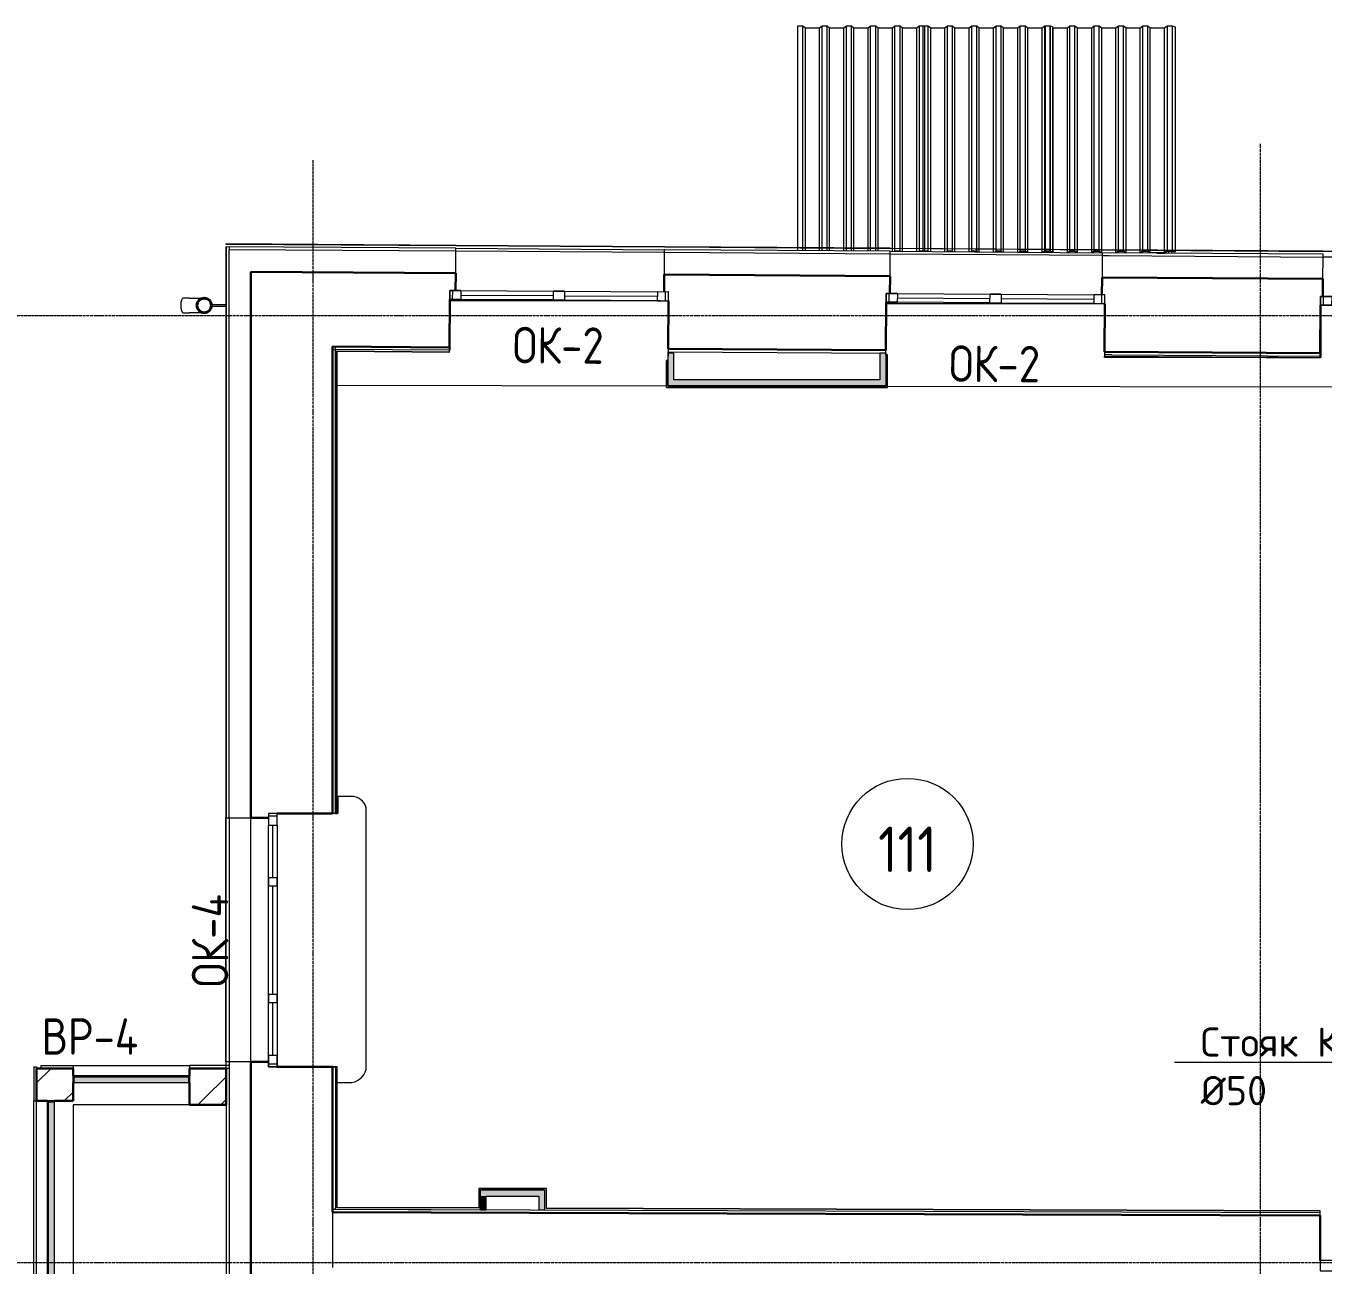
# Model space of a CAD drawing. Header units: millimetres. Extents: x -10178924 to 11692288, y -947381 to 58396.
# Drawn here: x -8471 to 428, y -55340 to -46837 of the extents above; entities that cross this region are included whole.
import ezdxf
from ezdxf import colors
from ezdxf.entities.mleader import LeaderData, LeaderLine
from ezdxf.math import Vec2, Vec3

# ---------------------------------------------------------------- set-up
doc = ezdxf.new("R2010")
doc.units = ezdxf.units.MM
doc.linetypes.add('ADSK_Линия сетки', pattern=[25, 20, -2.5, 0, -2.5])
for name, color, linetype, lineweight in [('_ Окна', 7, 'Continuous', 9), ('Аннотация', 7, 'Continuous', 18), ('Выноски ВК', 7, 'Continuous', 0), ('Двери', 7, 'Continuous', 9), ('Марки окон', 7, 'Continuous', 20), ('Обобщенные модели', 7, 'Continuous', 18), ('Окна', 7, 'Continuous', 9), ('Оси', 253, 'Continuous', 9), ('Перекрытие', 7, 'Continuous', 18), ('Стены внутренние', 7, 'Continuous', 18), ('Стены наружные', 7, 'Continuous', 18), ('Стены несущие', 7, 'Continuous', 30), ('Стены отделка', 7, 'Continuous', 30), ('Стены штриховка', 7, 'Continuous', 9), ('ШТРИХОВКА', 252, 'Continuous', 15)]:
    doc.layers.add(name, color=color, linetype=linetype, lineweight=lineweight)
doc.layers.add('Линии', color=7, linetype='Continuous', lineweight=9, true_color=0x00a600)
doc.styles.add('GOST Common', font='GOST_Common.ttf', dxfattribs={"width": 0.9, "height": 350})
doc.styles.add('GOST Common_2', font='GOST_Common.ttf', dxfattribs={"width": 0.9, "height": 250})
doc.styles.add('PDF ISOCPEUR', font='isocpeur.ttf')
pattern_1 = [(45, (0, -66750), (-235.7317, 235.7317), []), (45, (157.15, -66750), (-235.7317, 235.7317), [])]

# ---------------------------------------------------------------- blocks, each defined once
blk = doc.blocks.new('оси')
at = {"layer": 'Оси', "linetype": 'ADSK_Линия сетки'}
for p, q in [((6500, -2196.5), (6500, 46378)), ((0, -2196.5), (0, 46265.1)), ((-3614.3, 45200), (62615.4, 45200)), ((-3614.3, 38700), (62615.4, 38700))]:
    blk.add_line(p, q, dxfattribs=at)
blk = doc.blocks.new('Водосток - Тип 1 _карниз больше 490мм_-5209103-План 1-го этажа')
at = {"layer": 'Обобщенные модели'}
for p, q in [((75, 306.2), (75, 263.6)), ((175, 263.6), (175, 306.2)), ((120, 109.1), (120, 10)), ((130, 10), (130, 109.1))]:
    blk.add_line(p, q, dxfattribs=at)
at = {"layer": 'Обобщенные модели', "flags": 128}
for points in [[(75, 173), (75, 174.3), (75, 177), (75, 179.8), (75, 182.9), (75, 186.2), (75, 189.7), (75, 193.4), (75, 197.2), (75, 201.3), (75, 205.5), (75, 209.9), (75, 214.4), (75, 219.1), (75, 224), (75, 229), (75, 234.1), (75, 239.3), (75, 244.6), (75, 250.1), (75, 255.6), (75, 261.3), (75, 263.6)], [(175, 263.6), (175, 258), (175, 252.4), (175, 246.9), (175, 241.5), (175, 236.2), (175, 231.1), (175, 226), (175, 221.1), (175, 216.4), (175, 211.8), (175, 207.3), (175, 203), (175, 198.9), (175, 194.9), (175, 191.2), (175, 187.6), (175, 184.3), (175, 181.1), (175, 178.1), (175, 175.4), (175, 173)]]:
    blk.add_lwpolyline(points, dxfattribs=at)
at = {"layer": 'Обобщенные модели'}
for start, end in [(90, 270), (270, 90)]:
    blk.add_arc((125, 160), 52, start, end, dxfattribs=at)
at = {"layer": 'Обобщенные модели', "lineweight": 40}
for start, end in [(90, 270), (270, 90)]:
    blk.add_arc((125, 160), 50, start, end, dxfattribs=at)
at = {"layer": 'Обобщенные модели'}
for start_param, end_param in [(4.712389, 6.283185), (3.141593, 4.712389)]:
    blk.add_ellipse((125, 306.2), major_axis=(-50, 0), ratio=0.309017, start_param=start_param, end_param=end_param, dxfattribs=at)
blk = doc.blocks.new('Дверь-Alumark_двупольная с глухим окном_S70 - 1520х2200 _алюм_ост_ Д11п-6262946-План 1-го этажа')
at = {"layer": 'Двери', "lineweight": 30}
for p, q in [((-540, 190), (165.8, 597.5)), ((790, 190), (344, 447.5))]:
    blk.add_line(p, q, dxfattribs=at)
at = {"layer": 'Двери'}
for p, q in [((-635, 190), (-635, 120)), ((-540, 190), (-635, 190)), ((-540, 120), (-540, 190)), ((790, 190), (790, 120)), ((885, 190), (790, 190)), ((885, 120), (885, 190)), ((-635, 120), (-540, 120)), ((790, 120), (885, 120))]:
    blk.add_line(p, q, dxfattribs=at)
blk = doc.blocks.new('Roof Cladding - 833x50mm-3052827-План 1-го этажа')
at = {"layer": 'Обобщенные модели'}
for p, q in [((-3176, 45031.4), (-3141, 45031.4)), ((-3176, 43509.5), (-3176, 45031.4)), ((-3141, 45031.4), (-3124, 45018.9)), ((-3141, 43509.3), (-3141, 45031.4)), ((-3026.3, 45018.9), (-3009.3, 45031.4)), ((-3009.3, 45031.4), (-2974.3, 45031.4)), ((-3009.3, 43508.4), (-3009.3, 45031.4)), ((-2974.3, 45031.4), (-2957.3, 45018.9)), ((-2974.3, 43508.2), (-2974.3, 45031.4)), ((-2859.6, 45018.9), (-2842.6, 45031.4)), ((-2842.6, 45031.4), (-2807.6, 45031.4)), ((-2842.6, 43507.3), (-2842.6, 45031.4)), ((-2807.6, 45031.4), (-2790.6, 45018.9)), ((-2807.6, 43507.1), (-2807.6, 45031.4)), ((-2692.9, 45018.9), (-2675.9, 45031.4)), ((-2675.9, 45031.4), (-2640.9, 45031.4)), ((-2675.9, 43506.2), (-2675.9, 45031.4)), ((-2640.9, 45031.4), (-2623.9, 45018.9)), ((-2640.9, 43505.9), (-2640.9, 45031.4)), ((-2526.2, 45018.9), (-2509.2, 45031.4)), ((-2509.2, 45031.4), (-2474.2, 45031.4)), ((-2509.2, 43505.1), (-2509.2, 45031.4)), ((-2474.2, 45031.4), (-2457.2, 45018.9)), ((-2474.2, 43504.8), (-2474.2, 45031.4)), ((-2359.5, 45018.9), (-2342.5, 45031.4)), ((-2342.5, 45031.4), (-2307.5, 45031.4)), ((-2342.5, 45031.4), (-2342.5, 43503.9)), ((-2307.5, 45031.4), (-2307.5, 43503.7)), ((-3124, 45018.9), (-3026.3, 45018.9)), ((-3124, 43509.2), (-3124, 45018.9)), ((-3026.3, 43508.5), (-3026.3, 45018.9)), ((-2957.3, 45018.9), (-2859.6, 45018.9)), ((-2957.3, 43508.1), (-2957.3, 45018.9)), ((-2859.6, 43507.4), (-2859.6, 45018.9)), ((-2790.6, 45018.9), (-2692.9, 45018.9)), ((-2790.6, 43506.9), (-2790.6, 45018.9)), ((-2692.9, 43506.3), (-2692.9, 45018.9)), ((-2623.9, 45018.9), (-2526.2, 45018.9)), ((-2623.9, 43505.8), (-2623.9, 45018.9)), ((-2526.2, 43505.2), (-2526.2, 45018.9)), ((-2457.2, 45018.9), (-2359.5, 45018.9)), ((-2457.2, 43504.7), (-2457.2, 45018.9)), ((-2359.5, 43504), (-2359.5, 45018.9)), ((-3176, 43489.5), (-3176, 43508.5)), ((-3141, 43489.3), (-3141, 43508.3)), ((-3124, 43489.2), (-3124, 43508.2)), ((-3026.3, 43488.5), (-3026.3, 43507.5)), ((-3009.3, 43488.4), (-3009.3, 43507.4)), ((-2974.3, 43488.2), (-2974.3, 43507.2)), ((-2957.3, 43488.1), (-2957.3, 43507.1)), ((-2859.6, 43487.4), (-2859.6, 43506.6)), ((-2842.6, 43487.3), (-2842.6, 43506.5)), ((-2807.6, 43487.1), (-2807.6, 43506.2)), ((-2790.6, 43486.9), (-2790.6, 43506.1)), ((-2692.9, 43486.3), (-2692.9, 43505.4)), ((-2675.9, 43486.2), (-2675.9, 43505.3)), ((-2640.9, 43485.9), (-2640.9, 43505)), ((-2623.9, 43485.8), (-2623.9, 43504.9)), ((-2526.2, 43485.2), (-2526.2, 43504.2)), ((-2509.2, 43485.9), (-2510.4, 43485.1)), ((-2509.2, 43485.9), (-2509.2, 43504.1)), ((-2474.2, 43485.9), (-2509.2, 43485.9)), ((-2508.1, 43485.5), (-2475.3, 43485.5)), ((-2474.2, 43485.9), (-2474.2, 43503.8)), ((-2472.7, 43484.8), (-2474.2, 43485.9)), ((-2457.2, 43484.7), (-2457.2, 43503.7)), ((-2359.5, 43484), (-2359.5, 43503)), ((-2342.5, 43485.9), (-2345.2, 43484)), ((-2343.6, 43483.9), (-2341.4, 43485.5)), ((-2342.5, 43502.9), (-2342.5, 43485.9)), ((-2307.5, 43485.9), (-2342.5, 43485.9)), ((-2341.4, 43485.5), (-2308.1, 43485.5)), ((-2308.1, 43485.5), (-2300.8, 43483.7)), ((-2307.5, 43502.7), (-2307.5, 43485.9)), ((-2298.6, 43483.6), (-2307.5, 43485.9)), ((-2287.5, 43485.6), (-2287.5, 43483.6))]:
    blk.add_line(p, q, dxfattribs=at)
blk = doc.blocks.new('Roof Cladding - 833x50mm-V31-План 1-го этажа')
at = {"layer": 'Обобщенные модели'}
for p, q in [((-2316, 45031.4), (-2281, 45031.4)), ((-2316, 43503.8), (-2316, 45031.4)), ((-2281, 45031.4), (-2264, 45018.9)), ((-2281, 43503.5), (-2281, 45031.4)), ((-2166.3, 45018.9), (-2149.3, 45031.4)), ((-2149.3, 45031.4), (-2114.3, 45031.4)), ((-2149.3, 43502.6), (-2149.3, 45031.4)), ((-2114.3, 45031.4), (-2097.3, 45018.9)), ((-2114.3, 43502.4), (-2114.3, 45031.4)), ((-1999.6, 45018.9), (-1982.6, 45031.4)), ((-1982.6, 45031.4), (-1947.6, 45031.4)), ((-1982.6, 43501.5), (-1982.6, 45031.4)), ((-1947.6, 45031.4), (-1930.6, 45018.9)), ((-1947.6, 43501.3), (-1947.6, 45031.4)), ((-1832.9, 45018.9), (-1815.9, 45031.4)), ((-1815.9, 45031.4), (-1780.9, 45031.4)), ((-1815.9, 43500.4), (-1815.9, 45031.4)), ((-1780.9, 45031.4), (-1763.9, 45018.9)), ((-1780.9, 43500.2), (-1780.9, 45031.4)), ((-1666.2, 45018.9), (-1649.2, 45031.4)), ((-1649.2, 45031.4), (-1614.2, 45031.4)), ((-1649.2, 43499.3), (-1649.2, 45031.4)), ((-1614.2, 45031.4), (-1597.2, 45018.9)), ((-1614.2, 43499), (-1614.2, 45031.4)), ((-1499.5, 45018.9), (-1482.5, 45031.4)), ((-1482.5, 45031.4), (-1447.5, 45031.4)), ((-1482.5, 45031.4), (-1482.5, 43498.2)), ((-1447.5, 45031.4), (-1447.5, 43497.9)), ((-2264, 45018.9), (-2166.3, 45018.9)), ((-2264, 43503.4), (-2264, 45018.9)), ((-2166.3, 43502.7), (-2166.3, 45018.9)), ((-2097.3, 45018.9), (-1999.6, 45018.9)), ((-2097.3, 43502.3), (-2097.3, 45018.9)), ((-1999.6, 43501.6), (-1999.6, 45018.9)), ((-1930.6, 45018.9), (-1832.9, 45018.9)), ((-1930.6, 43501.2), (-1930.6, 45018.9)), ((-1832.9, 43500.5), (-1832.9, 45018.9)), ((-1763.9, 45018.9), (-1666.2, 45018.9)), ((-1763.9, 43500), (-1763.9, 45018.9)), ((-1666.2, 43499.4), (-1666.2, 45018.9)), ((-1597.2, 45018.9), (-1499.5, 45018.9)), ((-1597.2, 43498.9), (-1597.2, 45018.9)), ((-1499.5, 43498.3), (-1499.5, 45018.9)), ((-1437.5, 45028.8), (-1427.5, 45026.2)), ((-1427.5, 45026.2), (-1427.5, 43497.8)), ((-2316, 43485.9), (-2316, 43502.8)), ((-2316, 43485.9), (-2316, 43485.5)), ((-2281, 43485.9), (-2316, 43485.9)), ((-2316, 43485.5), (-2282.1, 43485.5)), ((-2282.1, 43485.5), (-2279.3, 43483.5)), ((-2281, 43485.9), (-2281, 43502.5)), ((-2277.7, 43483.5), (-2281, 43485.9)), ((-2264, 43483.4), (-2264, 43502.4)), ((-2166.3, 43482.7), (-2166.3, 43501.7)), ((-2149.3, 43485.9), (-2153.7, 43482.7)), ((-2152.2, 43482.7), (-2148.2, 43485.5)), ((-2149.3, 43485.9), (-2149.3, 43501.6)), ((-2114.3, 43485.9), (-2149.3, 43485.9)), ((-2148.2, 43485.5), (-2115.4, 43485.5)), ((-2115.4, 43485.5), (-2111.1, 43482.4)), ((-2114.3, 43485.9), (-2114.3, 43501.4)), ((-2109.5, 43482.4), (-2114.3, 43485.9)), ((-2097.3, 43482.3), (-2097.3, 43501.3)), ((-1999.6, 43481.6), (-1999.6, 43500.6)), ((-1982.6, 43485.9), (-1988.5, 43481.6)), ((-1987, 43481.5), (-1981.5, 43485.5)), ((-1982.6, 43485.9), (-1982.6, 43500.5)), ((-1947.6, 43485.9), (-1982.6, 43485.9)), ((-1981.5, 43485.5), (-1948.7, 43485.5)), ((-1948.7, 43485.5), (-1942.8, 43481.2)), ((-1947.6, 43485.9), (-1947.6, 43500.3)), ((-1941.2, 43481.2), (-1947.6, 43485.9)), ((-1930.6, 43481.2), (-1930.6, 43500.2)), ((-1832.9, 43480.5), (-1832.9, 43499.5)), ((-1815.9, 43485.9), (-1823.3, 43480.4)), ((-1821.8, 43480.4), (-1814.8, 43485.5)), ((-1815.9, 43485.9), (-1815.9, 43499.4)), ((-1780.9, 43485.9), (-1815.9, 43485.9)), ((-1814.8, 43485.5), (-1782, 43485.5)), ((-1782, 43485.5), (-1774.6, 43480.1)), ((-1780.9, 43485.9), (-1780.9, 43499.2)), ((-1773, 43480.1), (-1780.9, 43485.9)), ((-1763.9, 43480), (-1763.9, 43499)), ((-1666.2, 43479.4), (-1666.2, 43498.4)), ((-1649.2, 43485.9), (-1658.1, 43479.3)), ((-1656.6, 43479.3), (-1648.1, 43485.5)), ((-1649.2, 43485.9), (-1649.2, 43498.3)), ((-1614.2, 43485.9), (-1649.2, 43485.9)), ((-1648.1, 43485.5), (-1615.3, 43485.5)), ((-1615.3, 43485.5), (-1606.4, 43479)), ((-1614.2, 43485.9), (-1614.2, 43498)), ((-1604.8, 43479), (-1614.2, 43485.9)), ((-1597.2, 43478.9), (-1597.2, 43497.9)), ((-1499.5, 43478.3), (-1499.5, 43497.3)), ((-1482.5, 43485.9), (-1492.9, 43478.2)), ((-1491.4, 43478.2), (-1481.4, 43485.5)), ((-1482.5, 43497.2), (-1482.5, 43485.9)), ((-1447.5, 43485.9), (-1482.5, 43485.9)), ((-1481.4, 43485.5), (-1448.1, 43485.5)), ((-1448.1, 43485.5), (-1428.6, 43480.5)), ((-1447.5, 43496.9), (-1447.5, 43485.9)), ((-1427.5, 43480.8), (-1447.5, 43485.9)), ((-1428.6, 43480.5), (-1427.5, 43480.8)), ((-1427.5, 43496.8), (-1427.5, 43480.8))]:
    blk.add_line(p, q, dxfattribs=at)
blk = doc.blocks.new('Roof Cladding - 833x50mm-V32-План 1-го этажа')
at = {"layer": 'Обобщенные модели'}
for p, q in [((-1476, 45031.4), (-1441, 45031.4)), ((-1476, 43498.1), (-1476, 45031.4)), ((-1441, 45031.4), (-1437.5, 45028.8)), ((-1441, 43497.9), (-1441, 45031.4)), ((-1326.3, 45018.9), (-1309.3, 45031.4)), ((-1309.3, 45031.4), (-1274.3, 45031.4)), ((-1309.3, 43497), (-1309.3, 45031.4)), ((-1274.3, 45031.4), (-1257.3, 45018.9)), ((-1274.3, 43496.8), (-1274.3, 45031.4)), ((-1159.6, 45018.9), (-1142.6, 45031.4)), ((-1142.6, 45031.4), (-1107.6, 45031.4)), ((-1142.6, 43495.9), (-1142.6, 45031.4)), ((-1107.6, 45031.4), (-1090.6, 45018.9)), ((-1107.6, 43495.6), (-1107.6, 45031.4)), ((-992.9, 45018.9), (-975.9, 45031.4)), ((-975.9, 45031.4), (-940.9, 45031.4)), ((-975.9, 43494.8), (-975.9, 45031.4)), ((-940.9, 45031.4), (-923.9, 45018.9)), ((-940.9, 43494.5), (-940.9, 45031.4)), ((-826.2, 45018.9), (-809.2, 45031.4)), ((-809.2, 45031.4), (-774.2, 45031.4)), ((-809.2, 43493.6), (-809.2, 45031.4)), ((-774.2, 45031.4), (-757.2, 45018.9)), ((-774.2, 43493.4), (-774.2, 45031.4)), ((-659.5, 45018.9), (-642.5, 45031.4)), ((-642.5, 45031.4), (-607.5, 45031.4)), ((-642.5, 45031.4), (-642.5, 43492.5)), ((-607.5, 45031.4), (-587.5, 45026.2)), ((-607.5, 45031.4), (-607.5, 43492.3)), ((-1427.5, 45021.4), (-1424, 45018.9)), ((-1424, 45018.9), (-1326.3, 45018.9)), ((-1424, 43497.8), (-1424, 45018.9)), ((-1326.3, 43497.1), (-1326.3, 45018.9)), ((-1257.3, 45018.9), (-1159.6, 45018.9)), ((-1257.3, 43496.6), (-1257.3, 45018.9)), ((-1159.6, 43496), (-1159.6, 45018.9)), ((-1090.6, 45018.9), (-992.9, 45018.9)), ((-1090.6, 43495.5), (-1090.6, 45018.9)), ((-992.9, 43494.9), (-992.9, 45018.9)), ((-923.9, 45018.9), (-826.2, 45018.9)), ((-923.9, 43494.4), (-923.9, 45018.9)), ((-826.2, 43493.7), (-826.2, 45018.9)), ((-757.2, 45018.9), (-659.5, 45018.9)), ((-757.2, 43493.3), (-757.2, 45018.9)), ((-659.5, 43492.6), (-659.5, 45018.9)), ((-587.5, 45026.2), (-587.5, 43492.1)), ((-1476, 43485.9), (-1476, 43497.1)), ((-1476, 43485.9), (-1476, 43485.5)), ((-1441, 43485.9), (-1476, 43485.9)), ((-1476, 43485.5), (-1442.1, 43485.5)), ((-1442.1, 43485.5), (-1431.6, 43477.8)), ((-1441, 43485.9), (-1441, 43496.9)), ((-1430, 43477.8), (-1441, 43485.9)), ((-1424, 43477.8), (-1424, 43496.8)), ((-1326.3, 43477.1), (-1326.3, 43496.1)), ((-1309.3, 43485.9), (-1321.3, 43477.1)), ((-1319.7, 43477.1), (-1308.2, 43485.5)), ((-1309.3, 43485.9), (-1309.3, 43496)), ((-1274.3, 43485.9), (-1309.3, 43485.9)), ((-1308.2, 43485.5), (-1275.4, 43485.5)), ((-1275.4, 43485.5), (-1263.4, 43476.7)), ((-1274.3, 43485.9), (-1274.3, 43495.8)), ((-1261.8, 43476.7), (-1274.3, 43485.9)), ((-1257.3, 43476.6), (-1257.3, 43495.6)), ((-1159.6, 43476), (-1159.6, 43495)), ((-1142.6, 43485.9), (-1156.1, 43476)), ((-1154.5, 43476), (-1141.5, 43485.5)), ((-1142.6, 43485.9), (-1142.6, 43494.9)), ((-1107.6, 43485.9), (-1142.6, 43485.9)), ((-1141.5, 43485.5), (-1108.7, 43485.5)), ((-1108.7, 43485.5), (-1095, 43475.4)), ((-1107.6, 43485.9), (-1107.6, 43494.6)), ((-1093.4, 43475.5), (-1107.6, 43485.9)), ((-1090.6, 43475.5), (-1090.6, 43494.5)), ((-992.9, 43474.9), (-992.9, 43493.9)), ((-975.9, 43485.9), (-990.9, 43474.9)), ((-989.3, 43474.8), (-974.8, 43485.5)), ((-975.9, 43485.9), (-975.9, 43493.8)), ((-940.9, 43485.9), (-975.9, 43485.9)), ((-974.8, 43485.5), (-942, 43485.5)), ((-942, 43485.5), (-926.9, 43474.4)), ((-940.9, 43485.9), (-940.9, 43493.6)), ((-925.3, 43474.4), (-940.9, 43485.9)), ((-923.9, 43474.4), (-923.9, 43493.5)), ((-826.2, 43473.7), (-826.2, 43492.9)), ((-809.2, 43485.9), (-825.7, 43473.7)), ((-824.1, 43473.7), (-808.1, 43485.5)), ((-809.2, 43485.9), (-809.2, 43492.8)), ((-774.2, 43485.9), (-809.2, 43485.9)), ((-808.1, 43485.5), (-775.3, 43485.5)), ((-775.3, 43485.5), (-758.7, 43473.3)), ((-774.2, 43485.9), (-774.2, 43492.6)), ((-757.2, 43473.4), (-774.2, 43485.9)), ((-757.2, 43473.4), (-757.2, 43492.5)), ((-659.5, 43473.4), (-757.2, 43473.4)), ((-713.4, 43473), (-658.4, 43473)), ((-659.5, 43473.4), (-659.5, 43491.6)), ((-642.5, 43485.9), (-659.5, 43473.4)), ((-658.4, 43473), (-641.4, 43485.5)), ((-642.5, 43491.5), (-642.5, 43485.9)), ((-607.5, 43485.9), (-642.5, 43485.9)), ((-641.4, 43485.5), (-608.1, 43485.5)), ((-608.1, 43485.5), (-588.6, 43480.5)), ((-607.5, 43491.3), (-607.5, 43485.9)), ((-587.5, 43480.8), (-607.5, 43485.9)), ((-588.6, 43480.5), (-587.5, 43480.8)), ((-587.5, 43491.1), (-587.5, 43480.8))]:
    blk.add_line(p, q, dxfattribs=at)
blk = doc.blocks.new('окна_rehau_двупольное_2_фрамуги - 1460х2440 _нов_-2129138-План 1-го этажа')
at = {"layer": '_ Окна', "lineweight": 18}
for p, q in [((-750, 75), (-750, 135)), ((-750, 135), (-674, 135)), ((-674, 135), (-674, 75)), ((-38, 75), (-38, 135)), ((-38, 135), (38, 135)), ((38, 135), (38, 75)), ((674, 135), (674, 75)), ((750, 135), (674, 135)), ((750, 75), (750, 135)), ((-674, 75), (-750, 75)), ((38, 75), (-38, 75)), ((674, 75), (750, 75))]:
    blk.add_line(p, q, dxfattribs=at)
at = {"layer": '_ Окна'}
for p, q in [((-730, 75), (-730, 135)), ((-674, 105), (-38, 105)), ((38, 105), (674, 105)), ((730, 75), (730, 135))]:
    blk.add_line(p, q, dxfattribs=at)
at = {"layer": 'Окна'}
for p, q in [((-750, 135), (-750, 75)), ((-674, 135), (-750, 135)), ((-674, 135), (-38, 135)), ((38, 135), (-38, 135)), ((38, 135), (674, 135)), ((750, 135), (674, 135)), ((750, 75), (750, 135)), ((-750, 75), (-674, 75)), ((-38, 75), (-674, 75)), ((-38, 75), (38, 75)), ((674, 75), (38, 75)), ((674, 75), (750, 75))]:
    blk.add_line(p, q, dxfattribs=at)
blk = doc.blocks.new('окна_rehau_двупольное_2_фрамуги - 1460х2440 _нов_-2129136-План 1-го этажа')
at = {"layer": '_ Окна', "lineweight": 18}
for p, q in [((-750, 75), (-750, 135)), ((-750, 135), (-674, 135)), ((-674, 135), (-674, 75)), ((-38, 75), (-38, 135)), ((-38, 135), (38, 135)), ((38, 135), (38, 75)), ((674, 135), (674, 75)), ((750, 135), (674, 135)), ((750, 75), (750, 135)), ((-674, 75), (-750, 75)), ((38, 75), (-38, 75)), ((674, 75), (750, 75))]:
    blk.add_line(p, q, dxfattribs=at)
at = {"layer": '_ Окна'}
for p, q in [((-730, 75), (-730, 135)), ((-674, 105), (-38, 105)), ((38, 105), (674, 105)), ((730, 75), (730, 135))]:
    blk.add_line(p, q, dxfattribs=at)
at = {"layer": 'Окна'}
for p, q in [((-750, 135), (-750, 75)), ((-674, 135), (-750, 135)), ((-674, 135), (-38, 135)), ((38, 135), (-38, 135)), ((38, 135), (674, 135)), ((750, 135), (674, 135)), ((750, 75), (750, 135)), ((-750, 75), (-674, 75)), ((-38, 75), (-674, 75)), ((-38, 75), (38, 75)), ((674, 75), (38, 75)), ((674, 75), (750, 75))]:
    blk.add_line(p, q, dxfattribs=at)
blk = doc.blocks.new('окна_rehau_двупольное_2_фрамуги - 1460х2440 _нов_-2129134-План 1-го этажа')
at = {"layer": '_ Окна', "lineweight": 18}
for p, q in [((-750, 75), (-750, 135)), ((-750, 135), (-674, 135)), ((-674, 135), (-674, 75)), ((-38, 75), (-38, 135)), ((-38, 135), (38, 135)), ((38, 135), (38, 75)), ((674, 135), (674, 75)), ((750, 135), (674, 135)), ((750, 75), (750, 135)), ((-674, 75), (-750, 75)), ((38, 75), (-38, 75)), ((674, 75), (750, 75))]:
    blk.add_line(p, q, dxfattribs=at)
at = {"layer": '_ Окна'}
for p, q in [((-730, 75), (-730, 135)), ((-674, 105), (-38, 105)), ((38, 105), (674, 105)), ((730, 75), (730, 135))]:
    blk.add_line(p, q, dxfattribs=at)
at = {"layer": 'Окна'}
for p, q in [((-750, 135), (-750, 75)), ((-674, 135), (-750, 135)), ((-674, 135), (-38, 135)), ((38, 135), (-38, 135)), ((38, 135), (674, 135)), ((750, 135), (674, 135)), ((750, 75), (750, 135)), ((-750, 75), (-674, 75)), ((-38, 75), (-674, 75)), ((-38, 75), (38, 75)), ((674, 75), (38, 75)), ((674, 75), (750, 75))]:
    blk.add_line(p, q, dxfattribs=at)
blk = doc.blocks.new('окно трехпол с фрамугой - 1700-2320_h_ _нов_-2116622-План 1-го этажа')
at = {"layer": '_ Окна', "lineweight": 18}
for p, q in [((-870, 100), (-870, 160)), ((-870, 160), (-790, 160)), ((-790, 100), (-870, 100)), ((-790, 160), (-790, 100)), ((-430, 100), (-430, 160)), ((-430, 160), (-370, 160)), ((-370, 100), (-430, 100)), ((-370, 160), (-370, 100)), ((370, 100), (370, 160)), ((370, 160), (430, 160)), ((430, 100), (370, 100)), ((430, 160), (430, 100)), ((790, 160), (790, 100)), ((870, 160), (790, 160)), ((790, 100), (870, 100)), ((870, 100), (870, 160))]:
    blk.add_line(p, q, dxfattribs=at)
at = {"layer": '_ Окна'}
for p, q in [((-850, 100), (-850, 160)), ((-790, 130), (-430, 130)), ((-370, 130), (370, 130)), ((430, 130), (790, 130)), ((850, 100), (850, 160))]:
    blk.add_line(p, q, dxfattribs=at)
at = {"layer": 'Окна'}
for p, q in [((-870, 160), (-870, 100)), ((-790, 160), (-870, 160)), ((-870, 100), (-790, 100)), ((-790, 160), (-430, 160)), ((-430, 100), (-790, 100)), ((-370, 160), (-430, 160)), ((-430, 100), (-370, 100)), ((-370, 160), (370, 160)), ((370, 100), (-370, 100)), ((430, 160), (370, 160)), ((370, 100), (430, 100)), ((430, 160), (790, 160)), ((790, 100), (430, 100)), ((870, 160), (790, 160)), ((790, 100), (870, 100)), ((870, 100), (870, 160))]:
    blk.add_line(p, q, dxfattribs=at)
blk = doc.blocks.new('Жалюзи помышленые - 1900 x1200 мм-3107528-План 1-го этажа')
at = {"layer": 'Окна', "true_color": 0x373f43}
for points in [[(-945, 38.3), (945, 38.3), (941.8, 41), (-942.3, 41)], [(-945, 38.3), (-945, -1.5), (945, -1.5), (945, 38.3), (-942.3, 38.3)], [(-902.5, 41), (902.5, 41), (900, 43.5), (-900, 43.5)], [(-900, 46), (-900, 43.5), (900, 43.5), (900, 46), (-897.5, 46)], [(-947.5, -4), (947.5, -4), (945, -1.5), (-945, -1.5)]]:
    blk.add_hatch(color=149, dxfattribs=at).paths.add_polyline_path(points)
at = {"layer": '_ Окна', "lineweight": 18}
for p, q in [((-900, 46), (-950, 46)), ((-950, 46), (-950, -4)), ((-945, 38.3), (-942.3, 41)), ((-945, -1.5), (-945, 38.3)), ((-942.3, 41), (-902.5, 41)), ((-902.5, 41), (-900, 43.5)), ((-900, 43.5), (-900, 46)), ((950, 46), (900, 46)), ((900, 46), (900, 43.5)), ((900, 43.5), (902.5, 41)), ((902.5, 41), (942.3, 41)), ((942.3, 41), (945, 38.3)), ((945, 38.3), (945, -1.5)), ((950, -4), (950, 46)), ((-950, -4), (-947.5, -4)), ((-947.5, -4), (-945, -1.5)), ((945, -1.5), (947.5, -4)), ((947.5, -4), (950, -4))]:
    blk.add_line(p, q, dxfattribs=at)
at = {"layer": 'Окна'}
for p, q in [((945, 38.3), (-945, 38.3)), ((-902.5, 41), (902.5, 41)), ((900, 46), (-900, 46)), ((900, 43.5), (-900, 43.5)), ((-947.5, -4), (947.5, -4)), ((945, -1.5), (-945, -1.5))]:
    blk.add_line(p, q, dxfattribs=at)
blk = doc.blocks.new('Жалюзи помышленые - 800 x1200 мм-3107358-План 1-го этажа')
at = {"layer": 'Окна', "true_color": 0x373f43}
for points in [[(-45, -21.2), (395, -21.2), (397.5, -18.7), (-397.5, -18.7), (-395, -21.2), (-369.1, -21.2)], [(395, -61), (395, -21.2), (-395, -21.2), (-395, -61), (392.3, -61)], [(350, -63.7), (392.3, -63.7), (395, -61), (-395, -61), (-392.3, -63.7), (-45, -63.7)], [(-45, -66.2), (350, -66.2), (352.5, -63.7), (-352.5, -63.7), (-350, -66.2)], [(350, -68.7), (350, -66.2), (-350, -66.2), (-350, -68.7), (347.5, -68.7)]]:
    blk.add_hatch(color=149, dxfattribs=at).paths.add_polyline_path(points)
at = {"layer": '_ Окна', "lineweight": 18}
for p, q in [((-400, -18.7), (-397.5, -18.7)), ((-400, -68.7), (-400, -18.7)), ((-350, -68.7), (-400, -68.7)), ((-397.5, -18.7), (-395, -21.2)), ((-395, -21.2), (-395, -61)), ((-395, -61), (-392.3, -63.7)), ((-392.3, -63.7), (-352.5, -63.7)), ((-352.5, -63.7), (-350, -66.2)), ((-350, -66.2), (-350, -68.7)), ((350, -66.2), (352.5, -63.7)), ((350, -68.7), (350, -66.2)), ((400, -68.7), (350, -68.7)), ((352.5, -63.7), (392.3, -63.7)), ((392.3, -63.7), (395, -61)), ((395, -21.2), (397.5, -18.7)), ((395, -61), (395, -21.2)), ((397.5, -18.7), (400, -18.7)), ((400, -18.7), (400, -68.7))]:
    blk.add_line(p, q, dxfattribs=at)
at = {"layer": 'Окна'}
for p, q in [((-397.5, -18.7), (397.5, -18.7)), ((395, -21.2), (-395, -21.2)), ((395, -61), (-395, -61)), ((-352.5, -63.7), (352.5, -63.7)), ((350, -66.2), (-350, -66.2)), ((350, -68.7), (-350, -68.7))]:
    blk.add_line(p, q, dxfattribs=at)
blk = doc.blocks.new('1 этаж')
at = {"layer": 'Стены внутренние'}
for points in [[(-4025.6, -24148.1), (-4025.6, -23965.1), (-4065.6, -23965.1), (-4065.6, -24148.1)], [(-2612.9, -24188.1), (-2572.9, -24188.1), (-2572.9, -23965.1), (-2612.9, -23965.1), (-2612.9, -24148.1)], [(-2612.9, -24188.1), (-2612.9, -24148.1), (-4065.6, -24148.1), (-4065.6, -24188.1), (-3570.5, -24188.1)], [(-5352.7, -29749), (-4952.7, -29749), (-4952.7, -29709), (-5352.7, -29709)], [(-4912.7, -29842.3), (-4912.7, -29709), (-4952.7, -29709), (-4952.7, -29842.3)], [(-5312.7, -29842.3), (-5312.7, -29749), (-5352.7, -29749), (-5352.7, -29842.1)]]:
    blk.add_hatch(color=256, dxfattribs=at).paths.add_polyline_path(points)
at = {"layer": 'Стены внутренние', "lineweight": 9}
h = blk.add_hatch(dxfattribs=at)
h.set_pattern_fill('FP_28', color=256, style=0, pattern_type=2)
h.set_pattern_definition(pattern_1)
h.paths.add_polyline_path([(-7244.5, -29122.2), (-7244.5, -28872.2), (-7348.2, -28872.2), (-7348.2, -29122.2), (-7265, -29122.2)])
h.paths.add_polyline_path([(-8398.2, -29095.9), (-8148.2, -29095.9), (-8148.2, -28872.2), (-8398.2, -28872.2)])
h = blk.add_hatch(dxfattribs=at)
h.set_pattern_fill('FP_28', color=256, style=0, pattern_type=2)
h.set_pattern_definition(pattern_1)
h.paths.add_polyline_path([(-7244.5, -29122.2), (-7097.8, -29122.2), (-7098.8, -28872.2), (-7244.5, -28872.2)])
at = {"layer": 'Линии', "color": 7}
blk.add_circle((-2423.5, -27331.9), 450, dxfattribs=at)
at = {"layer": 'Перекрытие'}
for p, q in [((-5562.8, -23604.2), (-5562.8, -23943.9)), ((-4114.7, -23604.2), (-5562.8, -23604.2)), ((-1071.4, -23625.1), (-2569.4, -23625.1)), ((-1071.4, -23928.5), (-1071.4, -23625.1)), ((633.7, -23636.1), (413.6, -23636.1)), ((413.6, -23636.1), (413.6, -23994.6)), ((-2571.4, -23923.5), (-2571.4, -23934.6)), ((-5562.8, -23943.9), (-5566.2, -23943.9)), ((-1071.4, -23994.6), (-1071.4, -23986.6)), ((119.8, -23994.6), (-1071.4, -23994.6)), ((413.6, -23994.6), (408.1, -23994.6)), ((-6335.9, -24184.6), (-4077.6, -24187.7)), ((-3849.4, -24188.1), (-3591.9, -24188.4)), ((-2560.9, -24189.8), (1895.8, -24196)), ((-6240.7, -27005.4), (-6332.5, -27005.4)), ((-6332.5, -27005.4), (-6332.5, -27122.1)), ((-6347.8, -27122.1), (-6367.8, -27122.1)), ((-6332.5, -27122.1), (-6335.8, -27122.1)), ((-6136.3, -28880.1), (-6136.3, -27084.2)), ((-6747.8, -28861.5), (-6347.6, -28861.5)), ((-6336, -28969.9), (-6255.8, -28969.9))]:
    blk.add_line(p, q, dxfattribs=at)
for centre, radius, start, end in [((-6240.7, -27114), 108.6, 15.95032, 90), ((-6255.8, -28845.4), 124.5, 270, 343.83154)]:
    blk.add_arc(centre, radius, start, end, dxfattribs=at)
at = {"layer": 'Стены внутренние'}
for p, q in [((-632, -23264.3), (-632, -23277.5)), ((-6927.8, -28827.1), (-6927.8, -27152.1)), ((-8398.2, -30995.9), (-8398.2, -29095.9)), ((-7348.2, -29122.2), (-8148.2, -29122.2)), ((-8148.2, -29122.2), (-8148.2, -30972.1))]:
    blk.add_line(p, q, dxfattribs=at)
at = {"layer": 'Стены наружные'}
for p, q in [((-4090.4, -23235.3), (-5520.4, -23225.7)), ((-5520.3, -23224.7), (-4090.4, -23234.3)), ((-4091.6, -23274.3), (-5521.6, -23264.7)), ((-5521.5, -23244.7), (-4091.5, -23254.3)), ((-1088.5, -23255.5), (-2542.8, -23245.7)), ((-2542.7, -23244.7), (-1088.5, -23254.5)), ((-1087.1, -23294.5), (-2542.1, -23284.7)), ((-2541.9, -23264.7), (-1087, -23274.5)), ((-612, -23264.4), (-612, -23277.7)), ((427.6, -23264.7), (1902.6, -23274.6)), ((1902.6, -23275.6), (427.6, -23265.7)), ((1902.7, -23314.6), (427.7, -23304.7)), ((-7098.8, -28827.1), (-7098.8, -27152.1)), ((-7097.8, -27152.1), (-7098.8, -27152.1)), ((-7097.8, -28827.1), (-7097.8, -27152.1)), ((-7077.8, -27152.1), (-7077.8, -28827.1)), ((-7097.8, -28827.1), (-7098.8, -28827.1)), ((-8148.2, -28852.2), (-7348.2, -28852.2)), ((-8418.2, -30995.9), (-8418.2, -29095.9))]:
    blk.add_line(p, q, dxfattribs=at)
at = {"layer": 'Стены несущие'}
for p, q in [((-6927.8, -23405.3), (-5522.6, -23414.7)), ((-6927.8, -27152.1), (-6927.8, -23405.3)), ((-5523.4, -23534.7), (-5522.6, -23414.7)), ((-4092.7, -23424.3), (-4093.5, -23544.3)), ((-4092.7, -23424.3), (-2543.1, -23434.7)), ((-2543.9, -23554.7), (-2543.1, -23434.7)), ((-1088.1, -23444.5), (-1088.9, -23564.5)), ((-1088.1, -23444.5), (426.7, -23454.7)), ((425.9, -23574.7), (426.7, -23454.7)), ((-4063.5, -23544.5), (-4063.5, -23544.5)), ((-4061.5, -23544.5), (-4063.5, -23544.5)), ((-5566, -23924.4), (-5563.8, -23594.4)), ((-4063.9, -23604.5), (-4066.1, -23934.5)), ((-2571.5, -23944.5), (-2569.3, -23614.5)), ((-1069.3, -23624.6), (-1071.5, -23954.6)), ((408.3, -23964.5), (410.5, -23634.6)), ((-5566, -23924.4), (-6367.8, -23919)), ((-6367.8, -27122.1), (-6367.8, -23919)), ((-2571.5, -23944.5), (-4066.1, -23934.5)), ((408.3, -23964.5), (-1071.5, -23954.6)), ((-6747.8, -27122.1), (-6367.8, -27122.1)), ((-6927.8, -27152.1), (-6807.8, -27152.1)), ((-6807.8, -28827.1), (-6927.8, -28827.1)), ((-6927.8, -31252.1), (-6927.8, -28827.1)), ((-8398.2, -28872.2), (-8398.2, -29095.9)), ((-8398.2, -28872.2), (-8148.2, -28872.2)), ((-8148.2, -28872.2), (-8148.2, -28922.2)), ((-7348.2, -28922.2), (-7348.2, -28872.2)), ((-7097.8, -28872.2), (-7348.2, -28872.2)), ((-7097.8, -29122.2), (-7097.8, -28872.2)), ((-6367.8, -28862.1), (-6747.8, -28862.1)), ((-6367.8, -29858.8), (-6367.8, -28862.1)), ((-8148.2, -28972.2), (-8148.2, -29095.9)), ((-7348.2, -29122.2), (-7348.2, -28972.2)), ((-8398.2, -29095.9), (-8325.6, -29095.9)), ((-8275.6, -29095.9), (-8148.2, -29095.9)), ((-7097.8, -29122.2), (-7348.2, -29122.2)), ((398.3, -29880.9), (-6367.8, -29858.8)), ((408.3, -29880.9), (398.3, -29880.9)), ((398.3, -29880.9), (408.3, -29880.9)), ((407.3, -30190.9), (408.3, -29880.9))]:
    blk.add_line(p, q, dxfattribs=at)
at = {"layer": 'Стены отделка', "lineweight": 9}
for p, q in [((-5520.3, -23224.7), (-7098.9, -23214.1)), ((-7098.9, -23214.1), (-7098.9, -23215.1)), ((-7098.9, -23215.1), (-5520.4, -23225.7)), ((-5520.4, -23225.7), (-5520.3, -23224.7)), ((-7098.8, -23234.1), (-7098.8, -27152.1)), ((-7097.8, -23234.1), (-7098.8, -23234.1)), ((-5521.5, -23244.7), (-7097.8, -23234.1)), ((-7097.8, -23234.1), (-7097.8, -27152.1)), ((-7077.8, -27152.1), (-7077.8, -23254.3)), ((-5521.6, -23264.7), (-7077.8, -23254.3)), ((-5522.6, -23414.7), (-5521.6, -23264.7)), ((-5521.6, -23264.7), (-5521.5, -23244.7)), ((-4091.5, -23254.3), (-4092.7, -23424.3)), ((-2542.1, -23284.7), (-4091.6, -23274.3)), ((-4089.5, -23254.3), (-4091.5, -23254.3)), ((-2542.7, -23244.7), (-4090.4, -23234.3)), ((-4090.4, -23234.3), (-4090.4, -23235.3)), ((-4090.4, -23235.3), (-2542.8, -23245.7)), ((-2541.9, -23264.7), (-4089.5, -23254.3)), ((-2543.1, -23434.7), (-2542.1, -23284.7)), ((-2542.8, -23245.7), (-2542.7, -23244.7)), ((-2542.1, -23284.7), (-2541.9, -23264.7)), ((-2542.1, -23284.7), (-2542.1, -23284.7)), ((427.6, -23264.7), (-1088.5, -23254.5)), ((-1088.5, -23254.5), (-1088.5, -23255.5)), ((-1088.5, -23255.5), (427.6, -23265.7)), ((-1087.1, -23294.5), (-1088.1, -23444.5)), ((-1087, -23274.5), (-1087.1, -23294.5)), ((-1087.1, -23294.5), (-1039.7, -23294.8)), ((427.9, -23284.7), (-1087, -23274.5)), ((-1039.7, -23294.8), (427.7, -23304.7)), ((426.7, -23454.7), (427.7, -23304.7)), ((427.6, -23265.7), (427.6, -23264.7)), ((427.7, -23304.7), (427.9, -23284.7)), ((-6927.8, -23405.3), (-6927.8, -23405.3)), ((-4092.7, -23424.3), (-4092.7, -23424.3)), ((-6367.8, -23919), (-6367.9, -23939)), ((-6347.8, -23919), (-6367.8, -23919)), ((-6347.8, -23949.2), (-6347.8, -23919)), ((-5566.2, -23944.4), (-5566, -23924.4)), ((-4066.1, -23934.5), (-4066.2, -23954.5)), ((-4066.1, -23934.5), (-4066.1, -23934.5)), ((-6367.9, -23939), (-6347.8, -23939.2)), ((-6335.8, -27122.1), (-6335.8, -23951.3)), ((-6335.8, -23951.3), (-5566.3, -23956.4)), ((-5566.3, -23956.4), (-5566.2, -23944.4)), ((-4077.6, -24014.4), (-4077.6, -24198.4)), ((-4066.6, -24014.5), (-4077.6, -24014.4)), ((-4066.2, -23954.5), (-4066.6, -24014.5)), ((-4066.2, -23954.5), (-2571.7, -23964.5)), ((-4065.6, -24188.4), (-4065.6, -23954.5)), ((-4025.6, -23965.1), (-4065.6, -23965.1)), ((-4025.6, -24148.1), (-4025.6, -23965.1)), ((-2612.9, -23965.1), (-2612.9, -24148.1)), ((-2572.9, -23965.1), (-2612.9, -23965.1)), ((-2572.9, -23964.5), (-2572.9, -24188.4)), ((-2571.7, -23964.5), (-2571.5, -23944.5)), ((-2571.7, -23976.5), (-2571.7, -23964.5)), ((-2560.9, -23976.6), (-2571.7, -23976.5)), ((-2560.9, -24198.4), (-2560.9, -23976.6)), ((-1071.5, -23954.6), (-1071.8, -23986.6)), ((-1071.8, -23986.6), (408.1, -23996.5)), ((-1024.3, -23974.9), (-1071.7, -23974.6)), ((-1071.5, -23954.6), (-1071.5, -23954.6)), ((408.1, -23996.5), (408.3, -23964.5)), ((-4075.6, -24200.4), (-2562.9, -24200.4)), ((-4065.6, -24188.1), (-2572.9, -24188.1)), ((-2572.9, -24188.4), (-4065.6, -24188.4)), ((-2612.9, -24148.1), (-4025.6, -24148.1)), ((-6367.8, -27122.1), (-6367.8, -27122.1)), ((-6347.8, -27121.1), (-6347.8, -27122.1)), ((-6347.8, -27122.1), (-6335.8, -27122.1)), ((-7097.8, -27152.1), (-6927.8, -27152.1)), ((-6927.8, -27152.1), (-6927.8, -27152.1)), ((-7098.8, -28827.1), (-7098.8, -28872.2)), ((-6927.8, -28827.1), (-7097.8, -28827.1)), ((-7097.8, -28872.2), (-7097.8, -28827.1)), ((-7077.8, -28827.1), (-7077.8, -31252.1)), ((-8418.2, -28862.2), (-8418.2, -29095.9)), ((-8418.2, -28862.2), (-8398.2, -28862.2)), ((-8398.2, -28862.2), (-8398.2, -28872.2)), ((-8368.2, -28852.2), (-8148.2, -28852.2)), ((-8368.2, -28852.2), (-8368.2, -28872.2)), ((-8148.2, -28852.2), (-8148.2, -28872.2)), ((-7077.8, -28852.2), (-7348.2, -28852.2)), ((-7348.2, -28852.2), (-7348.2, -28872.2)), ((-7077.8, -28872.2), (-7097.8, -28872.2)), ((-6335.8, -28862.1), (-6367.8, -28862.1)), ((-6335.8, -29826.9), (-6335.8, -28862.1)), ((-8418.2, -29095.9), (-8398.2, -29095.9)), ((-7097.8, -29122.2), (-7097.8, -30972.1)), ((-5364.7, -29699), (-5364.7, -29830.1)), ((-4902.7, -29697), (-5362.7, -29697)), ((-4912.7, -29709), (-5352.7, -29709)), ((-5352.7, -29842.3), (-5352.7, -29709)), ((-4912.7, -29709), (-4912.7, -29843.6)), ((-4900.7, -29831.6), (-4900.7, -29699)), ((-5312.7, -29842.3), (-5312.7, -29749)), ((-5312.7, -29749), (-4952.7, -29749)), ((-4952.7, -29749), (-4952.7, -29842.3)), ((-6367.7, -29838.8), (-6367.8, -29858.8)), ((-6367.8, -29838.8), (-6347.8, -29838.8)), ((-6367.8, -29858.8), (398.3, -29880.9)), ((-6367.7, -29838.8), (408.4, -29860.9)), ((-6347.8, -29838.8), (-6347.8, -29828.9)), ((-6347.8, -29838.8), (-6347.8, -29838.9)), ((-6347.8, -29838.9), (-5352.7, -29842.1)), ((-5364.7, -29830.1), (-6335.8, -29826.9)), ((-5352.7, -29842.3), (-5312.7, -29842.3)), ((-4952.7, -29842.3), (-4912.7, -29842.3)), ((408.4, -29848.9), (-4900.7, -29831.6)), ((408.3, -29880.9), (408.4, -29848.9))]:
    blk.add_line(p, q, dxfattribs=at)
at = {"layer": 'Стены штриховка'}
for p, q in [((-7077.8, -23234.3), (-7077.8, -23254.3)), ((-5566.2, -23944.4), (-6347.8, -23939.2)), ((-6347.8, -27121.1), (-6347.8, -23949.2)), ((-6337.8, -27122.1), (-6337.8, -23949.2)), ((-6337.8, -23949.2), (-5566.2, -23954.4)), ((-5566.2, -23944.4), (-5566.2, -23944.4)), ((-4075.6, -24200.4), (-4075.6, -24014.4)), ((-2562.9, -24200.4), (-2562.9, -23976.6)), ((-1071.8, -23984.6), (408.1, -23994.5)), ((-1024.3, -23974.9), (408.2, -23984.5)), ((-4077.6, -24198.4), (-2560.9, -24198.4)), ((-4077.6, -24198.4), (-4077.6, -24200.4)), ((-4077.6, -24200.4), (-4075.6, -24200.4)), ((-2562.9, -24200.4), (-2560.9, -24200.4)), ((-2560.9, -24200.4), (-2560.9, -24198.4)), ((-6347.8, -28862.1), (-6347.8, -29828.9)), ((-6337.8, -29828.9), (-6337.8, -28862.1)), ((-5362.7, -29697), (-5364.7, -29697)), ((-5364.7, -29697), (-5364.7, -29699)), ((-4900.7, -29699), (-5364.7, -29699)), ((-5362.7, -29697), (-5362.7, -29832.1)), ((-4900.7, -29697), (-4902.7, -29697)), ((-4902.7, -29697), (-4902.7, -29833.6)), ((-4900.7, -29699), (-4900.7, -29697)), ((-6367.8, -29858.8), (-6367.8, -30238.8)), ((-5362.7, -29832.1), (-6337.8, -29828.9)), ((408.4, -29850.9), (-4902.7, -29833.6))]:
    blk.add_line(p, q, dxfattribs=at)
blk.add_blockref('оси', (-6500.4, -68905))
at = {"layer": 'Двери', "rotation": 179.812991936315}
blk.add_blockref('Дверь-Alumark_двупольная с глухим окном_S70 - 1520х2200 _алюм_ост_ Д11п-6262946-План 1-го этажа', (1292.7, -30073.8), dxfattribs=at)
at = {"layer": 'Обобщенные модели'}
for name in ['Roof Cladding - 833x50mm-3052827-План 1-го этажа', 'Roof Cladding - 833x50mm-V31-План 1-го этажа', 'Roof Cladding - 833x50mm-V32-План 1-го этажа']:
    blk.add_blockref(name, (0, -66750), dxfattribs=at)
at = {"layer": 'Обобщенные модели', "rotation": 90}
blk.add_blockref('Водосток - Тип 1 _карниз больше 490мм_-5209103-План 1-го этажа', (-7087.8, -23761.6), dxfattribs=at)
at = {"layer": 'Окна'}
for name, p, rotation in [('окна_rehau_двупольное_2_фрамуги - 1460х2440 _нов_-2129134-План 1-го этажа', (-4814.3, -23674.5), 359.6152078770644), ('окна_rehau_двупольное_2_фрамуги - 1460х2440 _нов_-2129138-План 1-го этажа', (-1819.8, -23694.6), 359.6152078770644), ('окна_rehau_двупольное_2_фрамуги - 1460х2440 _нов_-2129136-План 1-го этажа', (1160, -23714.6), 359.6152078770644), ('окно трехпол с фрамугой - 1700-2320_h_ _нов_-2116622-План 1-го этажа', (-6647.8, -27992.1), 90), ('Жалюзи помышленые - 800 x1200 мм-3107358-План 1-го этажа', (-7748.2, -28990.8), 180), ('Жалюзи помышленые - 1900 x1200 мм-3107528-План 1-го этажа', (-8279.5, -30045.9), 90)]:
    blk.add_blockref(name, p, dxfattribs=dict(at, rotation=rotation))
at = {"layer": 'Аннотация', "lineweight": 9, "insert": (-2423.5, -27368.8), "char_height": 312.5, "width": 520.211, "attachment_point": 5, "line_spacing_factor": 1.022766, "style": 'GOST Common'}
blk.add_mtext('111', dxfattribs=at)
at = {"layer": 'Марки окон', "lineweight": 9, "char_height": 250, "attachment_point": 5, "line_spacing_factor": 1.022766, "style": 'GOST Common_2'}
for s, insert, width, rotation in [('\\pxqc,t1.8,3.6,5.4,7.2,9,10.8,12.6,14.4,16.2,18,19.8,21.6,23.4,25.2,27,28.8,30.6,32.4,34.2,36,37.8,39.6,41.4,43.2,45,46.8,48.6,50.4,52.2,54,55.8,57.6;{ОК-2}', (-4819.5, -23910.9), 684.9, 359.61521), ('\\pxqc,t1.8,3.6,5.4,7.2,9,10.8,12.6,14.4,16.2,18,19.8,21.6,23.4,25.2,27,28.8,30.6,32.4,34.2,36,37.8,39.6,41.4,43.2,45,46.8,48.6,50.4,52.2,54,55.8,57.6;{ОК-2}', (-1825.7, -24037.7), 684.9, 359.61521), ('\\pxqc,t1.8,3.6,5.4,7.2,9,10.8,12.6,14.4,16.2,18,19.8,21.6,23.4,25.2,27,28.8,30.6,32.4,34.2,36,37.8,39.6,41.4,43.2,45,46.8,48.6,50.4,52.2,54,55.8,57.6;{ОК-4}', (-7207.8, -27995.7), 702.9, 90)]:
    blk.add_mtext(s, dxfattribs=dict(at, insert=insert, width=width, rotation=rotation))
at = {"layer": 'Марки окон', "lineweight": 9, "insert": (-8031.9, -28653.4), "char_height": 250, "width": 708.3, "attachment_point": 5, "line_spacing_factor": 1.022766, "style": 'GOST Common_2'}
blk.add_mtext('\\pxqc,t1.8,3.6,5.4,7.2,9,10.8,12.6,14.4,16.2,18,19.8,21.6,23.4,25.2,27,28.8,30.6,32.4,34.2,36,37.8,39.6,41.4,43.2,45,46.8,48.6,50.4,52.2,54,55.8,57.6;{ВР-4}', dxfattribs=at)
blk = doc.blocks.new('_None')

msp = doc.modelspace()

# ---------------------------------------------------------------- block references
at = {"layer": 'ШТРИХОВКА'}
msp.add_blockref('1 этаж', (0, -25118), dxfattribs=at)

# ---------------------------------------------------------------- leaders
at = {"layer": 'Выноски ВК', "ltscale": 50}
ml = msp.add_multileader_mtext('Standard', dxfattribs=at)
ml.set_content('Стояк К1-1 ^J%%C50', color=256, style='PDF ISOCPEUR')
ml.set_leader_properties(color=256, linetype='ByLayer', lineweight=-1)
ml.set_arrow_properties(name='NONE')
ml.build(insert=Vec2(0, 0))
ml.multileader.update_dxf_attribs({"text_left_attachment_type": 6, "text_right_attachment_type": 6, "dogleg_length": 100, "arrow_head_size": 300})
ctx = ml.context
ctx.base_point, ctx.char_height, ctx.arrow_head_size, ctx.landing_gap_size, ctx.plane_origin = Vec3(-412.2, -53949.5), 200, 300, 0, Vec3(-4669.4, -51221.3)
ctx.left_attachment, ctx.right_attachment = 6, 6
notes = []
notes.append((ctx, [(1, (1, 1, 0), (1007.8, -53949.5), (-1, 0), 100, [(1, [(2575, -54933.5)], 0, [])])]))
ctx.mtext.insert, ctx.mtext.flow_direction = Vec3(-412.2, -53709.5), 5
for ctx, leaders in notes:
    for number, flags, end, landing, length, lines in leaders:
        leader = LeaderData()
        leader.index, (leader.has_last_leader_line, leader.has_dogleg_vector, leader.attachment_direction) = number, flags
        leader.last_leader_point, leader.dogleg_vector, leader.dogleg_length = Vec3(end), Vec3(landing), length
        for number, points, colour, breaks in lines:
            line = LeaderLine()
            line.index, line.vertices, line.color, line.breaks = number, Vec3.list(points), colors.encode_raw_color(colour), breaks
            leader.lines.append(line)
        ctx.leaders.append(leader)

doc.saveas('drawing.dxf')
